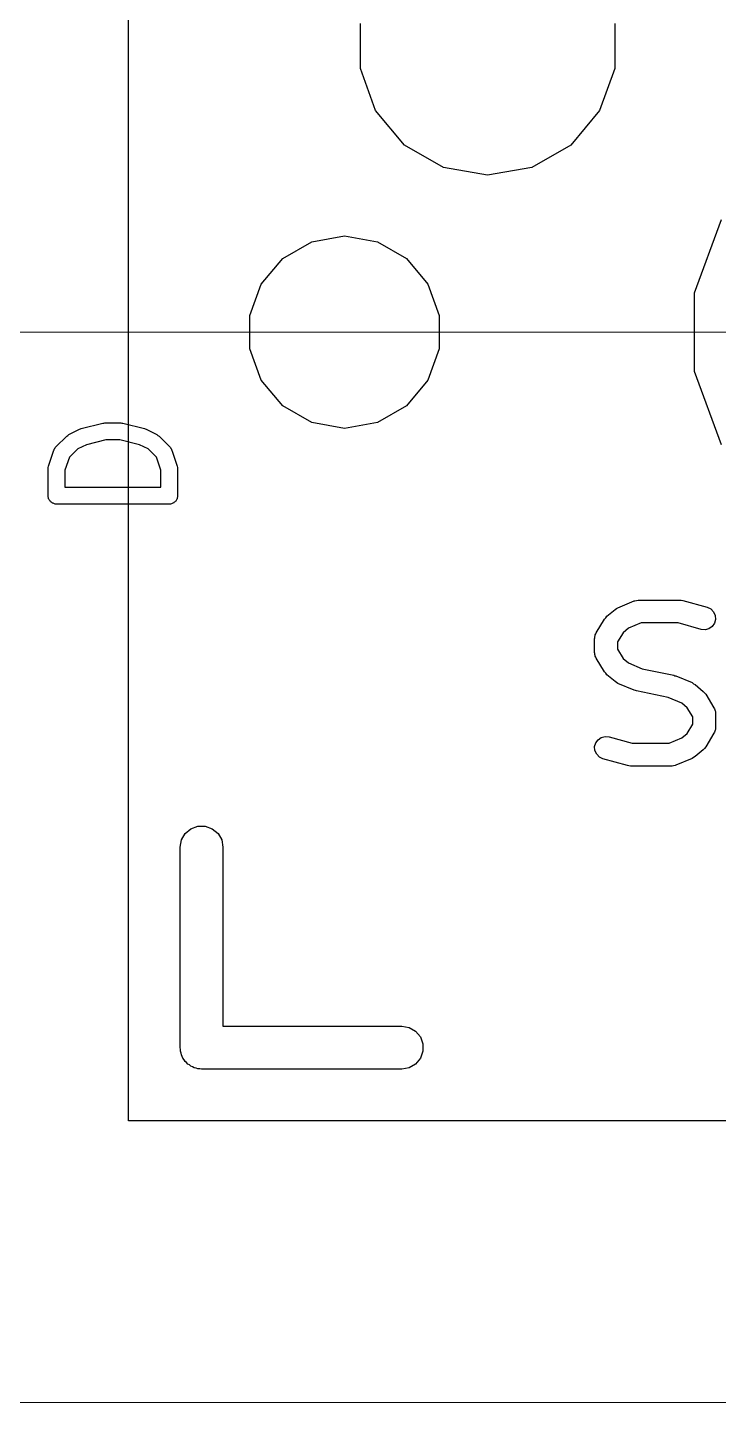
# Model space of a CAD drawing. Header units: millimetres. Extents: x 24 to 200, y 24 to 188.
# Drawn here: x 150.13 to 156.27, y 70.12 to 82.33 of the extents above; entities that cross this region are included whole.
import ezdxf

# ---------------------------------------------------------------- set-up
doc = ezdxf.new("R2010")
doc.units = ezdxf.units.MM
doc.layers.add('3_SwitchPlate', color=6, linetype='Continuous')
doc.layers.add('7_PCBサンプル', color=7, linetype='Continuous')
doc.layers.add('補助線', color=4, linetype='Continuous', lineweight=5, transparency=0.5)

# ---------------------------------------------------------------- blocks, each defined once
blk = doc.blocks.new('hhskb2-F.SilkS')
at = {"layer": '7_PCBサンプル'}
for p, q in [((140.06, -104.659), (140.06, -104.261)), ((142.32, -104.261), (142.32, -104.659)), ((140.196, -105.034), (140.06, -104.659)), ((142.32, -104.659), (142.184, -105.034)), ((140.452, -105.339), (140.196, -105.034)), ((142.184, -105.034), (141.928, -105.339)), ((140.798, -105.538), (140.452, -105.339)), ((141.928, -105.339), (141.582, -105.538)), ((141.19, -105.607), (140.798, -105.538)), ((141.582, -105.538), (141.19, -105.607)), ((143.029, -106.652), (143.267, -105.999)), ((139.628, -106.197), (139.92, -106.146)), ((139.92, -106.146), (140.212, -106.197)), ((139.371, -106.346), (139.628, -106.197)), ((140.212, -106.197), (140.469, -106.346)), ((139.18, -106.573), (139.371, -106.346)), ((140.469, -106.346), (140.66, -106.573)), ((139.079, -106.852), (139.18, -106.573)), ((140.66, -106.573), (140.761, -106.852)), ((143.029, -107.348), (143.029, -106.652)), ((139.079, -107.148), (139.079, -106.852)), ((140.761, -106.852), (140.761, -107.148)), ((139.18, -107.427), (139.079, -107.148)), ((140.761, -107.148), (140.66, -107.427)), ((143.267, -108.001), (143.029, -107.348)), ((139.371, -107.654), (139.18, -107.427)), ((140.66, -107.427), (140.469, -107.654)), ((139.628, -107.803), (139.371, -107.654)), ((140.469, -107.654), (140.212, -107.803)), ((139.92, -107.854), (139.628, -107.803)), ((140.212, -107.803), (139.92, -107.854)), ((142.25, -109.522), (142.322, -109.462)), ((142.322, -109.462), (142.336, -109.454)), ((142.336, -109.454), (142.348, -109.446)), ((142.348, -109.446), (142.493, -109.386)), ((142.493, -109.386), (142.496, -109.385)), ((142.496, -109.385), (142.498, -109.384)), ((142.498, -109.384), (142.513, -109.381)), ((142.513, -109.381), (142.528, -109.378)), ((142.528, -109.378), (142.53, -109.378)), ((142.53, -109.378), (142.533, -109.378)), ((142.533, -109.378), (142.895, -109.378)), ((142.895, -109.378), (142.909, -109.38)), ((142.909, -109.38), (142.923, -109.382)), ((142.923, -109.382), (143.14, -109.442)), ((143.14, -109.442), (143.172, -109.457)), ((143.172, -109.457), (143.197, -109.482)), ((142.155, -109.669), (142.228, -109.548)), ((142.228, -109.548), (142.239, -109.535)), ((142.239, -109.535), (142.25, -109.522)), ((142.553, -109.581), (142.441, -109.628)), ((142.882, -109.581), (142.553, -109.581)), ((143.086, -109.638), (142.882, -109.581)), ((143.205, -109.584), (143.184, -109.612)), ((143.197, -109.482), (143.212, -109.515)), ((143.214, -109.55), (143.205, -109.584)), ((143.212, -109.515), (143.214, -109.55)), ((142.141, -109.721), (142.142, -109.712)), ((142.142, -109.712), (142.143, -109.702)), ((142.143, -109.702), (142.145, -109.695)), ((142.145, -109.695), (142.147, -109.687)), ((142.147, -109.687), (142.152, -109.678)), ((142.152, -109.678), (142.155, -109.669)), ((142.393, -109.668), (142.344, -109.75)), ((142.441, -109.628), (142.393, -109.668)), ((143.121, -109.641), (143.086, -109.638)), ((143.155, -109.632), (143.121, -109.641)), ((143.184, -109.612), (143.155, -109.632)), ((142.141, -109.842), (142.141, -109.721)), ((142.344, -109.75), (142.344, -109.814)), ((142.344, -109.814), (142.393, -109.896)), ((142.142, -109.852), (142.141, -109.842)), ((142.143, -109.862), (142.142, -109.852)), ((142.145, -109.869), (142.143, -109.862)), ((142.147, -109.877), (142.145, -109.869)), ((142.152, -109.886), (142.147, -109.877)), ((142.155, -109.895), (142.152, -109.886)), ((142.228, -110.016), (142.155, -109.895)), ((142.393, -109.896), (142.441, -109.936)), ((142.441, -109.936), (142.563, -109.987)), ((142.239, -110.028), (142.228, -110.016)), ((142.25, -110.041), (142.239, -110.028)), ((142.322, -110.102), (142.25, -110.041)), ((142.563, -109.987), (142.844, -110.045)), ((142.844, -110.045), (142.853, -110.049)), ((142.853, -110.049), (142.862, -110.051)), ((142.862, -110.051), (143.007, -110.111)), ((142.336, -110.109), (142.322, -110.102)), ((142.348, -110.118), (142.336, -110.109)), ((142.493, -110.178), (142.348, -110.118)), ((142.503, -110.18), (142.493, -110.178)), ((142.512, -110.184), (142.503, -110.18)), ((142.793, -110.242), (142.512, -110.184)), ((143.007, -110.111), (143.02, -110.12)), ((143.02, -110.12), (143.033, -110.127)), ((143.033, -110.127), (143.106, -110.188)), ((143.106, -110.188), (143.117, -110.201)), ((143.117, -110.201), (143.128, -110.213)), ((142.915, -110.293), (142.793, -110.242)), ((142.962, -110.333), (142.915, -110.293)), ((143.128, -110.213), (143.2, -110.334)), ((143.012, -110.415), (142.962, -110.333)), ((143.012, -110.479), (143.012, -110.415)), ((143.2, -110.334), (143.204, -110.343)), ((143.204, -110.343), (143.209, -110.352)), ((143.209, -110.352), (143.21, -110.36)), ((143.21, -110.36), (143.213, -110.367)), ((143.213, -110.367), (143.213, -110.377)), ((143.213, -110.377), (143.215, -110.387)), ((143.215, -110.387), (143.215, -110.508)), ((142.915, -110.601), (142.962, -110.562)), ((142.962, -110.562), (143.012, -110.479)), ((143.2, -110.56), (143.128, -110.681)), ((143.204, -110.551), (143.2, -110.56)), ((143.209, -110.542), (143.204, -110.551)), ((143.21, -110.534), (143.209, -110.542)), ((143.213, -110.527), (143.21, -110.534)), ((143.215, -110.508), (143.213, -110.517)), ((143.213, -110.517), (143.213, -110.527)), ((142.141, -110.679), (142.151, -110.645)), ((142.144, -110.714), (142.141, -110.679)), ((142.151, -110.645), (142.171, -110.617)), ((142.171, -110.617), (142.2, -110.597)), ((142.2, -110.597), (142.234, -110.588)), ((142.234, -110.588), (142.269, -110.591)), ((142.269, -110.591), (142.474, -110.648)), ((142.474, -110.648), (142.803, -110.648)), ((142.803, -110.648), (142.915, -110.601)), ((143.128, -110.681), (143.117, -110.694)), ((142.159, -110.747), (142.144, -110.714)), ((142.183, -110.772), (142.159, -110.747)), ((142.215, -110.787), (142.183, -110.772)), ((142.433, -110.847), (142.215, -110.787)), ((143.007, -110.783), (142.862, -110.843)), ((143.02, -110.775), (143.007, -110.783)), ((143.033, -110.767), (143.02, -110.775)), ((143.106, -110.707), (143.033, -110.767)), ((143.117, -110.694), (143.106, -110.707)), ((142.446, -110.849), (142.433, -110.847)), ((142.46, -110.851), (142.446, -110.849)), ((142.823, -110.851), (142.46, -110.851)), ((142.825, -110.851), (142.823, -110.851)), ((142.828, -110.851), (142.825, -110.851)), ((142.842, -110.848), (142.828, -110.851)), ((142.858, -110.845), (142.842, -110.848)), ((142.86, -110.844), (142.858, -110.845)), ((142.862, -110.843), (142.86, -110.844)), ((138.504, -111.45), (138.555, -111.407)), ((138.555, -111.407), (138.617, -111.384)), ((138.617, -111.384), (138.683, -111.384)), ((138.683, -111.384), (138.745, -111.407)), ((138.745, -111.407), (138.796, -111.45)), ((138.459, -111.572), (138.471, -111.507)), ((138.471, -111.507), (138.504, -111.45)), ((138.796, -111.45), (138.829, -111.507)), ((138.829, -111.507), (138.84, -111.572)), ((138.459, -113.35), (138.459, -111.572)), ((138.84, -111.572), (138.84, -113.159)), ((138.84, -113.159), (140.428, -113.159)), ((140.428, -113.159), (140.493, -113.171)), ((140.493, -113.171), (140.55, -113.204)), ((140.55, -113.204), (140.593, -113.255)), ((138.462, -113.366), (138.459, -113.35)), ((138.462, -113.383), (138.462, -113.366)), ((140.593, -113.255), (140.616, -113.317)), ((140.616, -113.317), (140.616, -113.383)), ((138.468, -113.399), (138.462, -113.383)), ((138.471, -113.415), (138.468, -113.399)), ((138.479, -113.43), (138.471, -113.415)), ((138.485, -113.445), (138.479, -113.43)), ((138.496, -113.458), (138.485, -113.445)), ((138.504, -113.472), (138.496, -113.458)), ((138.517, -113.483), (138.504, -113.472)), ((138.528, -113.496), (138.517, -113.483)), ((138.542, -113.504), (138.528, -113.496)), ((140.55, -113.496), (140.493, -113.529)), ((140.593, -113.445), (140.55, -113.496)), ((140.616, -113.383), (140.593, -113.445)), ((138.555, -113.515), (138.542, -113.504)), ((138.57, -113.521), (138.555, -113.515)), ((138.585, -113.529), (138.57, -113.521)), ((138.601, -113.532), (138.585, -113.529)), ((138.617, -113.538), (138.601, -113.532)), ((138.634, -113.538), (138.617, -113.538)), ((138.65, -113.54), (138.634, -113.538)), ((140.428, -113.54), (138.65, -113.54)), ((140.493, -113.529), (140.428, -113.54))]:
    blk.add_line(p, q, dxfattribs=at)
blk = doc.blocks.new('hhskb2-F.Fab')
at = {"layer": '7_PCBサンプル'}
for p, q in [((137.472, -107.909), (137.567, -107.861)), ((137.567, -107.861), (137.575, -107.859)), ((137.575, -107.859), (137.582, -107.855)), ((137.582, -107.855), (137.773, -107.808)), ((137.773, -107.808), (137.782, -107.807)), ((137.782, -107.807), (137.791, -107.805)), ((137.791, -107.805), (137.934, -107.805)), ((137.934, -107.805), (137.943, -107.807)), ((137.943, -107.807), (137.952, -107.808)), ((137.952, -107.808), (138.142, -107.855)), ((138.142, -107.855), (138.15, -107.859)), ((138.15, -107.859), (138.158, -107.861)), ((138.158, -107.861), (138.253, -107.909)), ((137.357, -108.018), (137.452, -107.923)), ((137.452, -107.923), (137.462, -107.916)), ((137.462, -107.916), (137.472, -107.909)), ((137.627, -107.999), (137.55, -108.037)), ((137.8, -107.955), (137.627, -107.999)), ((137.925, -107.955), (137.8, -107.955)), ((138.098, -107.999), (137.925, -107.955)), ((138.175, -108.037), (138.098, -107.999)), ((138.253, -107.909), (138.263, -107.916)), ((138.263, -107.916), (138.273, -107.923)), ((138.273, -107.923), (138.368, -108.018)), ((137.291, -108.19), (137.339, -108.047)), ((137.339, -108.047), (137.341, -108.043)), ((137.341, -108.043), (137.342, -108.039)), ((137.342, -108.039), (137.347, -108.032)), ((137.347, -108.032), (137.351, -108.024)), ((137.351, -108.024), (137.354, -108.021)), ((137.354, -108.021), (137.357, -108.018)), ((137.476, -108.111), (137.437, -108.226)), ((137.55, -108.037), (137.476, -108.111)), ((138.249, -108.111), (138.175, -108.037)), ((138.287, -108.226), (138.249, -108.111)), ((138.368, -108.018), (138.37, -108.021)), ((138.37, -108.021), (138.374, -108.024)), ((138.374, -108.024), (138.378, -108.032)), ((138.378, -108.032), (138.383, -108.039)), ((138.383, -108.039), (138.384, -108.043)), ((138.384, -108.043), (138.386, -108.047)), ((138.386, -108.047), (138.434, -108.19)), ((137.287, -108.214), (137.289, -108.202)), ((137.287, -108.452), (137.287, -108.214)), ((137.289, -108.202), (137.291, -108.19)), ((137.437, -108.226), (137.437, -108.377)), ((138.287, -108.377), (138.287, -108.226)), ((138.434, -108.19), (138.435, -108.202)), ((138.435, -108.202), (138.437, -108.214)), ((138.437, -108.214), (138.437, -108.452)), ((137.289, -108.458), (137.287, -108.452)), ((137.289, -108.465), (137.289, -108.458)), ((137.291, -108.471), (137.289, -108.465)), ((137.292, -108.478), (137.291, -108.471)), ((137.295, -108.483), (137.292, -108.478)), ((137.297, -108.489), (137.295, -108.483)), ((137.302, -108.494), (137.297, -108.489)), ((137.437, -108.377), (138.287, -108.377)), ((138.427, -108.489), (138.423, -108.494)), ((138.43, -108.483), (138.427, -108.489)), ((138.433, -108.478), (138.43, -108.483)), ((138.434, -108.471), (138.433, -108.478)), ((138.436, -108.465), (138.434, -108.471)), ((138.437, -108.452), (138.436, -108.458)), ((138.436, -108.458), (138.436, -108.465)), ((137.305, -108.5), (137.302, -108.494)), ((137.31, -108.504), (137.305, -108.5)), ((137.314, -108.509), (137.31, -108.504)), ((137.32, -108.513), (137.314, -108.509)), ((137.325, -108.517), (137.32, -108.513)), ((137.331, -108.519), (137.325, -108.517)), ((137.337, -108.522), (137.331, -108.519)), ((137.343, -108.524), (137.337, -108.522)), ((137.349, -108.526), (137.343, -108.524)), ((137.356, -108.526), (137.349, -108.526)), ((137.362, -108.527), (137.356, -108.526)), ((138.362, -108.527), (137.362, -108.527)), ((138.369, -108.526), (138.362, -108.527)), ((138.375, -108.526), (138.369, -108.526)), ((138.382, -108.524), (138.375, -108.526)), ((138.388, -108.522), (138.382, -108.524)), ((138.394, -108.519), (138.388, -108.522)), ((138.4, -108.517), (138.394, -108.519)), ((138.405, -108.513), (138.4, -108.517)), ((138.411, -108.509), (138.405, -108.513)), ((138.415, -108.504), (138.411, -108.509)), ((138.42, -108.5), (138.415, -108.504)), ((138.423, -108.494), (138.42, -108.5))]:
    blk.add_line(p, q, dxfattribs=at)

msp = doc.modelspace()

# ---------------------------------------------------------------- linework, layer by layer
at = {"layer": '3_SwitchPlate'}
msp.add_lwpolyline([(151.025, 72.625), (151.025, 86.625), (165.025, 86.625), (165.025, 72.625)], close=True, dxfattribs=at)
at = {"layer": '7_PCBサンプル', "lineweight": 5, "transparency": 33554687}
msp.add_lwpolyline([(148.525, 70.125), (148.525, 89.125), (167.525, 89.125), (167.525, 70.125)], close=True, dxfattribs=at)
at = {"layer": '補助線'}
msp.add_line((45.855, 79.625), (185.21, 79.625), dxfattribs=at)

# ---------------------------------------------------------------- block references
for name in ['hhskb2-F.SilkS', 'hhskb2-F.Fab']:
    msp.add_blockref(name, (13.025, 186.625))

doc.saveas('drawing.dxf')
